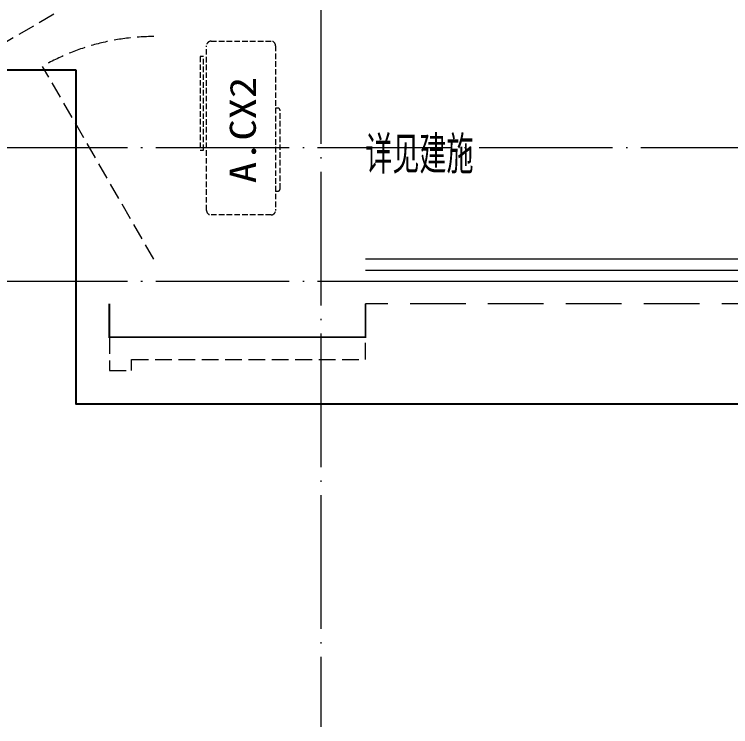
# Model space of a CAD drawing. Extents: x -518115 to 1124316, y -209821 to 1628073.
# Drawn here: x 830040 to 833257, y 516240 to 519440 of the extents above; entities that cross this region are included whole.
import ezdxf

# ---------------------------------------------------------------- set-up
doc = ezdxf.new("R2010")
doc.units = 0
doc.header["$LTSCALE"] = 1000
doc.header["$MEASUREMENT"] = 0
doc.linetypes.add('DASH', pattern=[0.35, 0.25, -0.1])
doc.linetypes.add('DOTE', pattern=[2.42, 2, -0.2, 0.02, -0.2])
for name, color, linetype, lineweight in [('DOTE', 19, 'DOTE', 9), ('WINDOW', 144, 'Continuous', 15), ('平面-栏杆', 135, 'Continuous', 15), ('平面-看线', 45, 'Continuous', 15), ('平面-空调预留孔', 173, 'Continuous', 15)]:
    doc.layers.add(name, color=color, linetype=linetype, lineweight=lineweight)
doc.layers.add('PUB_TEXT', color=4, linetype='Continuous')
doc.layers.add('看线', color=251, linetype='Continuous')
doc.styles.add('_TCH_AXIS', font='COMPLEX', dxfattribs={"bigfont": 'GBCBIG'})
doc.styles.add('黑体', font='')
doc.styles.get('黑体').set_extended_font_data('SimHei')

# ---------------------------------------------------------------- blocks, each defined once
blk = doc.blocks.new('ferre')
at = {"layer": '平面-空调预留孔', "linetype": 'DASH', "ltscale": 0.1}
for p, q in [((93392.7, 115403.5), (93392.7, 115393.5)), ((93765.6, 115393.5), (93765.6, 115403.5)), ((93402.7, 115383.5), (93755.6, 115383.5))]:
    blk.add_line(p, q, dxfattribs=at)
blk.add_lwpolyline([(93996.7, 115742.6), (93576.8, 115742.6), (93576.8, 115727.5), (93996.7, 115727.5)], close=True, dxfattribs=at)
blk.add_lwpolyline([(94045.9, 115403.5), (93305.9, 115403.5, -0.414214), (93285.9, 115423.5), (93285.9, 115693.5, -0.414214), (93305.9, 115713.5), (94045.9, 115713.5, -0.414214), (94065.9, 115693.5), (94065.9, 115423.5, -0.414214)], format="xyb", close=True, dxfattribs=at)
for centre, start, end in [((93402.7, 115393.5), 180, 270), ((93755.6, 115393.5), 270, 0)]:
    blk.add_arc(centre, 10, start, end, dxfattribs=at)
at = {"layer": '平面-空调预留孔', "color": 251, "linetype": 'DASH', "ltscale": 0.1, "true_color": 0x636466, "style": '黑体', "width": 1.2}
blk.add_text('A.CX2', height=117.05, dxfattribs=at).set_placement((93428.3, 115492.1))
blk = doc.blocks.new('fergve')
at = {"layer": '平面-空调预留孔', "linetype": 'DASH', "ltscale": 0.1}
blk.add_blockref('ferre', (25670, -60415.8), dxfattribs=at)
blk = doc.blocks.new('GDGDRGDGDRGDR')
at = {"layer": '平面-空调预留孔', "rotation": 90}
blk.add_blockref('fergve', (478900.7, 322375.3), dxfattribs=at)
blk = doc.blocks.new('GDGDGDSDA')
at = {"layer": 'DOTE', "linetype": 'DOTE', "ltscale": 0.3}
for p, q in [((422834.8, 367858.3), (422834.8, 359558.3)), ((471334.8, 362158.3), (417334.8, 362158.3)), ((471334.8, 361558.3), (417334.8, 361558.3))]:
    blk.add_line(p, q, dxfattribs=at)

msp = doc.modelspace()

# ---------------------------------------------------------------- linework, layer by layer
at = {"color": 30, "const_width": 8}
msp.add_lwpolyline([(830466.6, 518140.4), (830466.6, 517990.4), (831616.6, 517990.4), (831616.6, 518140.4)], dxfattribs=at)
at = {"layer": 'WINDOW', "color": 250, "linetype": 'DASH', "ltscale": 0.3}
for points in [[(830216.6, 519440.4), (829653.4, 519115.8, -0.131485), (829566.6, 519440.4)], [(830666.6, 518340.4), (830166.6, 519206.5, -0.131652), (830666.6, 519340.4)]]:
    msp.add_lwpolyline(points, format="xyb", dxfattribs=at)
at = {"layer": '平面-栏杆'}
for points in [[(836266.6, 518290.4), (831616.6, 518290.4)], [(836266.6, 518240.4), (831616.6, 518240.4)]]:
    msp.add_lwpolyline(points, dxfattribs=at)
at = {"layer": '平面-看线', "linetype": 'DASH'}
msp.add_lwpolyline([(836266.6, 518140.4), (831616.6, 518140.4)], dxfattribs=at)
at = {"layer": '平面-看线', "linetype": 'DASH', "ltscale": 0.3}
msp.add_lwpolyline([(830466.6, 517990.4), (830466.6, 517840.4), (830566.6, 517840.4), (830566.6, 517890.4), (831616.6, 517890.4), (831616.6, 517990.4)], dxfattribs=at)
at = {"layer": '看线', "color": 202, "ltscale": 0.5}
msp.add_lwpolyline([(828416.6, 519340.4), (828416.6, 519190.4), (830316.6, 519190.4)], dxfattribs=at)

# ---------------------------------------------------------------- texts
at = {"layer": 'PUB_TEXT', "style": '_TCH_AXIS'}
msp.add_text('详见建施', height=168.79, dxfattribs=at).set_placement((831615.8, 518725.1))

# ---------------------------------------------------------------- next in the draw order: block references
msp.add_blockref('GDGDRGDGDRGDR', (407300, 77208.4))

# ---------------------------------------------------------------- next in the draw order: linework, layer by layer
at = {"layer": '平面-看线'}
msp.add_lwpolyline([(836266.6, 518340.4), (831616.6, 518340.4)], dxfattribs=at)
at = {"layer": '看线', "color": 201}
msp.add_lwpolyline([(830316.6, 519190.4), (830316.6, 517690.4), (850516.6, 517690.4), (850516.6, 519190.4), (852916.6, 519190.4)], dxfattribs=at)

# ---------------------------------------------------------------- next in the draw order: block references
msp.add_blockref('GDGDGDSDA', (408581.8, 156682.1))

doc.saveas('drawing.dxf')
